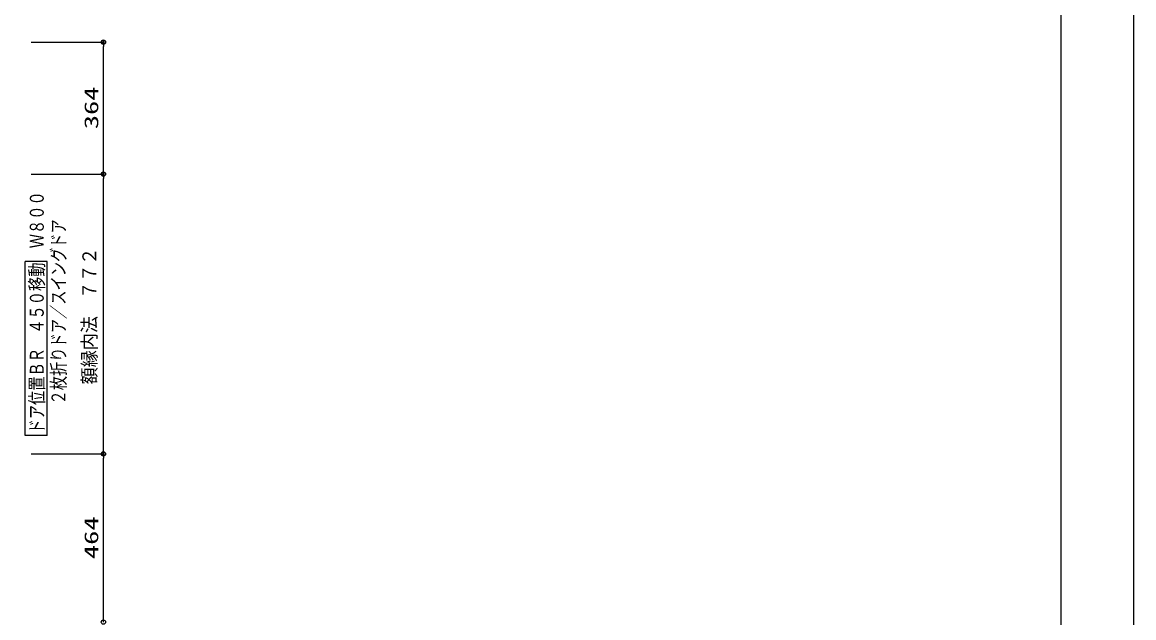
# Model space of a CAD drawing. Units: millimetres on the paper. Extents: x -305 to 305, y -152 to 152.
# Drawn here: x -34.4 to 119, y -13.6 to 68.6 of the extents above; entities that cross this region are included whole.
import ezdxf
from ezdxf.enums import TextEntityAlignment as Align

# ---------------------------------------------------------------- set-up
doc = ezdxf.new("R2010")
doc.units = ezdxf.units.MM
doc.header["$PDMODE"] = 32
doc.header["$PDSIZE"] = 0.5
for name, color, linetype, lineweight in [('0-0_0', 7, 'Continuous', 25), ('0-1_VIEW0001', 7, 'Continuous', 25), ('0-2_DEFPOINTS', 7, 'Continuous', 25), ('0-4_図面枠', 3, 'Continuous', 25)]:
    doc.layers.add(name, color=color, linetype=linetype, lineweight=lineweight)
doc.styles.add('ＭＳ ゴシック', font='')
doc.styles.get('ＭＳ ゴシック').set_extended_font_data('MS Gothic')

# ---------------------------------------------------------------- blocks, each defined once
blk = doc.blocks.new('_ORIGIN')
at = {"layer": '0-0_0'}
blk.add_line((0, 0), (-1, 0), dxfattribs=at)
blk.add_circle((0, 0), 0.5, dxfattribs=at)

msp = doc.modelspace()

# ---------------------------------------------------------------- linework, layer by layer
at = {"layer": '0-0_0'}
for p, q in [((-33.145, 65.841), (-23.184, 65.841)), ((-23.184, 48.241), (-23.184, 65.241)), ((-33.145, 47.641), (-23.184, 47.641)), ((-33.145, 47.641), (-23.184, 47.641)), ((-23.184, 9.641), (-23.184, 47.041)), ((-33.145, 9.041), (-23.184, 9.041)), ((-33.145, 9.041), (-23.184, 9.041)), ((-23.184, -13.559), (-23.184, 8.441))]:
    msp.add_line(p, q, dxfattribs=at)
at = {"layer": '0-1_VIEW0001'}
for p, q in [((-30.954, 35.579), (-33.954, 35.579)), ((-33.954, 11.579), (-33.954, 35.579)), ((-30.954, 11.579), (-30.954, 35.579)), ((-30.954, 11.579), (-33.954, 11.579))]:
    msp.add_line(p, q, dxfattribs=at)
at = {"layer": '0-2_DEFPOINTS'}
msp.add_line((118.983, -148.498), (118.983, 148.502), dxfattribs=at)
for p in [(-23.184, 65.841), (-23.184, 47.641), (-23.184, 9.041)]:
    msp.add_point(p, dxfattribs=at)
at = {"layer": '0-4_図面枠'}
msp.add_lwpolyline([(-291.017, -138.498), (108.983, -138.498), (108.983, 138.502), (-291.017, 138.502)], close=True, dxfattribs=at)

# ---------------------------------------------------------------- block references
at = {"layer": '0-0_0', "xscale": 0.6, "yscale": 0.6}
for p, rotation in [((-23.184, 65.841), 90), ((-23.184, 47.641), 270), ((-23.184, 47.641), 90), ((-23.184, 9.041), 270), ((-23.184, 9.041), 90), ((-23.184, -14.159), 270)]:
    msp.add_blockref('_ORIGIN', p, dxfattribs=dict(at, rotation=rotation))

# ---------------------------------------------------------------- texts
at = {"layer": '0-0_0', "style": 'ＭＳ ゴシック'}
for s, width, p in [('364', 1.5, (-23.314, 53.837)), ('額縁内法\u3000７７２', 0.9, (-23.586, 18.631)), ('464', 1.5, (-23.314, -5.463))]:
    msp.add_text(s, height=1.921, rotation=90, dxfattribs=dict(at, width=width)).set_placement(p, align=Align.BOTTOM_LEFT)
at = {"layer": '0-1_VIEW0001', "style": 'ＭＳ ゴシック', "width": 0.75}
for s, p in [('ドア位置ＢＲ\u3000４５０移動\u3000Ｗ８００', (-30.835, 11.864)), ('２枚折りドア／スイングドア', (-27.838, 15.864))]:
    msp.add_text(s, height=1.921, rotation=90, dxfattribs=at).set_placement(p, align=Align.BOTTOM_LEFT)

doc.saveas('drawing.dxf')
